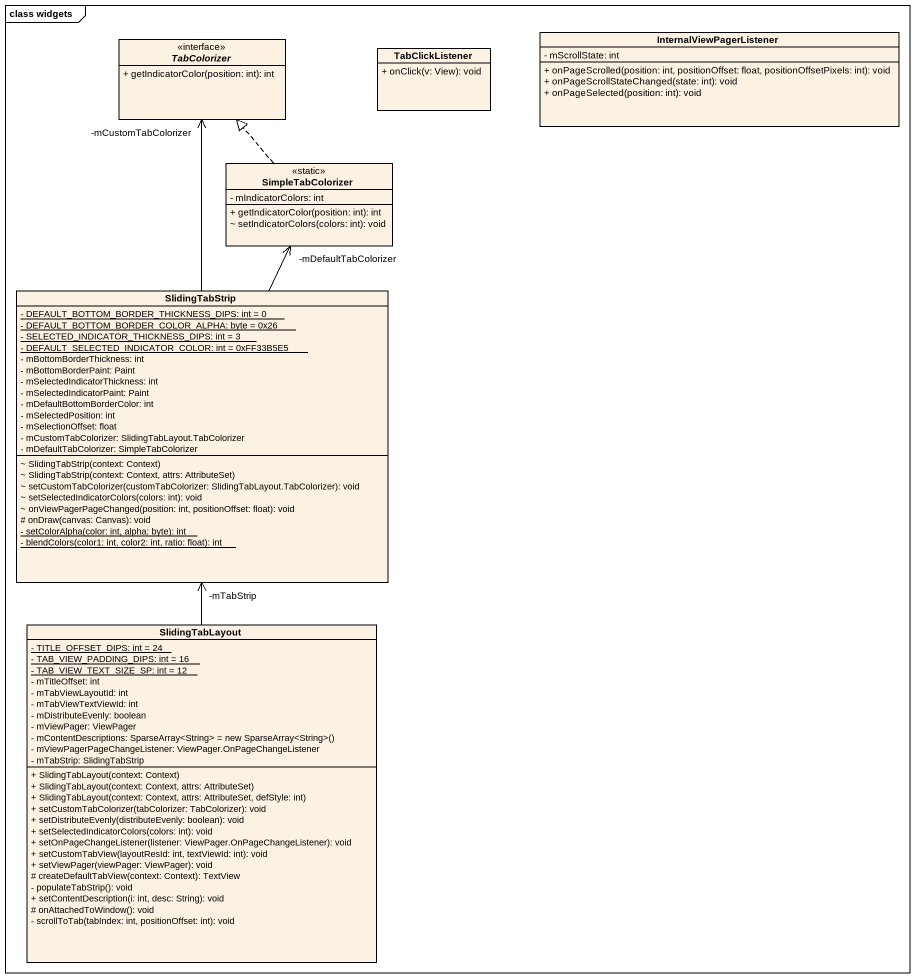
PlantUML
@startuml
mainframe class widgets
hide circle
hide empty members
skinparam classAttributeIconSize 0
interface TabColorizer <<interface>> {
  + getIndicatorColor(position: int): int
}
class TabClickListener {
  + onClick(v: View): void
}
class InternalViewPagerListener {
  - mScrollState: int
  + onPageScrolled(position: int, positionOffset: float, positionOffsetPixels: int): void
  + onPageScrollStateChanged(state: int): void
  + onPageSelected(position: int): void
}
class SimpleTabColorizer <<static>> {
  - mIndicatorColors: int
  + getIndicatorColor(position: int): int
  ~ setIndicatorColors(colors: int): void
}
class SlidingTabStrip {
  {static} - DEFAULT_BOTTOM_BORDER_THICKNESS_DIPS: int = 0
  {static} - DEFAULT_BOTTOM_BORDER_COLOR_ALPHA: byte = 0x26
  {static} - SELECTED_INDICATOR_THICKNESS_DIPS: int = 3
  {static} - DEFAULT_SELECTED_INDICATOR_COLOR: int = 0xFF33B5E5
  - mBottomBorderThickness: int
  - mBottomBorderPaint: Paint
  - mSelectedIndicatorThickness: int
  - mSelectedIndicatorPaint: Paint
  - mDefaultBottomBorderColor: int
  - mSelectedPosition: int
  - mSelectionOffset: float
  - mCustomTabColorizer: SlidingTabLayout.TabColorizer
  - mDefaultTabColorizer: SimpleTabColorizer
  ~ SlidingTabStrip(context: Context)
  ~ SlidingTabStrip(context: Context, attrs: AttributeSet)
  ~ setCustomTabColorizer(customTabColorizer: SlidingTabLayout.TabColorizer): void
  ~ setSelectedIndicatorColors(colors: int): void
  ~ onViewPagerPageChanged(position: int, positionOffset: float): void
  # onDraw(canvas: Canvas): void
  {static} - setColorAlpha(color: int, alpha: byte): int
  {static} - blendColors(color1: int, color2: int, ratio: float): int
}
class SlidingTabLayout {
  {static} - TITLE_OFFSET_DIPS: int = 24
  {static} - TAB_VIEW_PADDING_DIPS: int = 16
  {static} - TAB_VIEW_TEXT_SIZE_SP: int = 12
  - mTitleOffset: int
  - mTabViewLayoutId: int
  - mTabViewTextViewId: int
  - mDistributeEvenly: boolean
  - mViewPager: ViewPager
  {field} - mContentDescriptions: SparseArray<String> = new SparseArray<String>()
  - mViewPagerPageChangeListener: ViewPager.OnPageChangeListener
  - mTabStrip: SlidingTabStrip
  + SlidingTabLayout(context: Context)
  + SlidingTabLayout(context: Context, attrs: AttributeSet)
  + SlidingTabLayout(context: Context, attrs: AttributeSet, defStyle: int)
  + setCustomTabColorizer(tabColorizer: TabColorizer): void
  + setDistributeEvenly(distributeEvenly: boolean): void
  + setSelectedIndicatorColors(colors: int): void
  + setOnPageChangeListener(listener: ViewPager.OnPageChangeListener): void
  + setCustomTabView(layoutResId: int, textViewId: int): void
  + setViewPager(viewPager: ViewPager): void
  # createDefaultTabView(context: Context): TextView
  - populateTabStrip(): void
  + setContentDescription(i: int, desc: String): void
  # onAttachedToWindow(): void
  - scrollToTab(tabIndex: int, positionOffset: int): void
}
SimpleTabColorizer .up.|> TabColorizer
SlidingTabStrip -up-> "-mCustomTabColorizer" TabColorizer
SlidingTabStrip -up-> "-mDefaultTabColorizer" SimpleTabColorizer
SlidingTabLayout -up-> "-mTabStrip" SlidingTabStrip
@enduml
